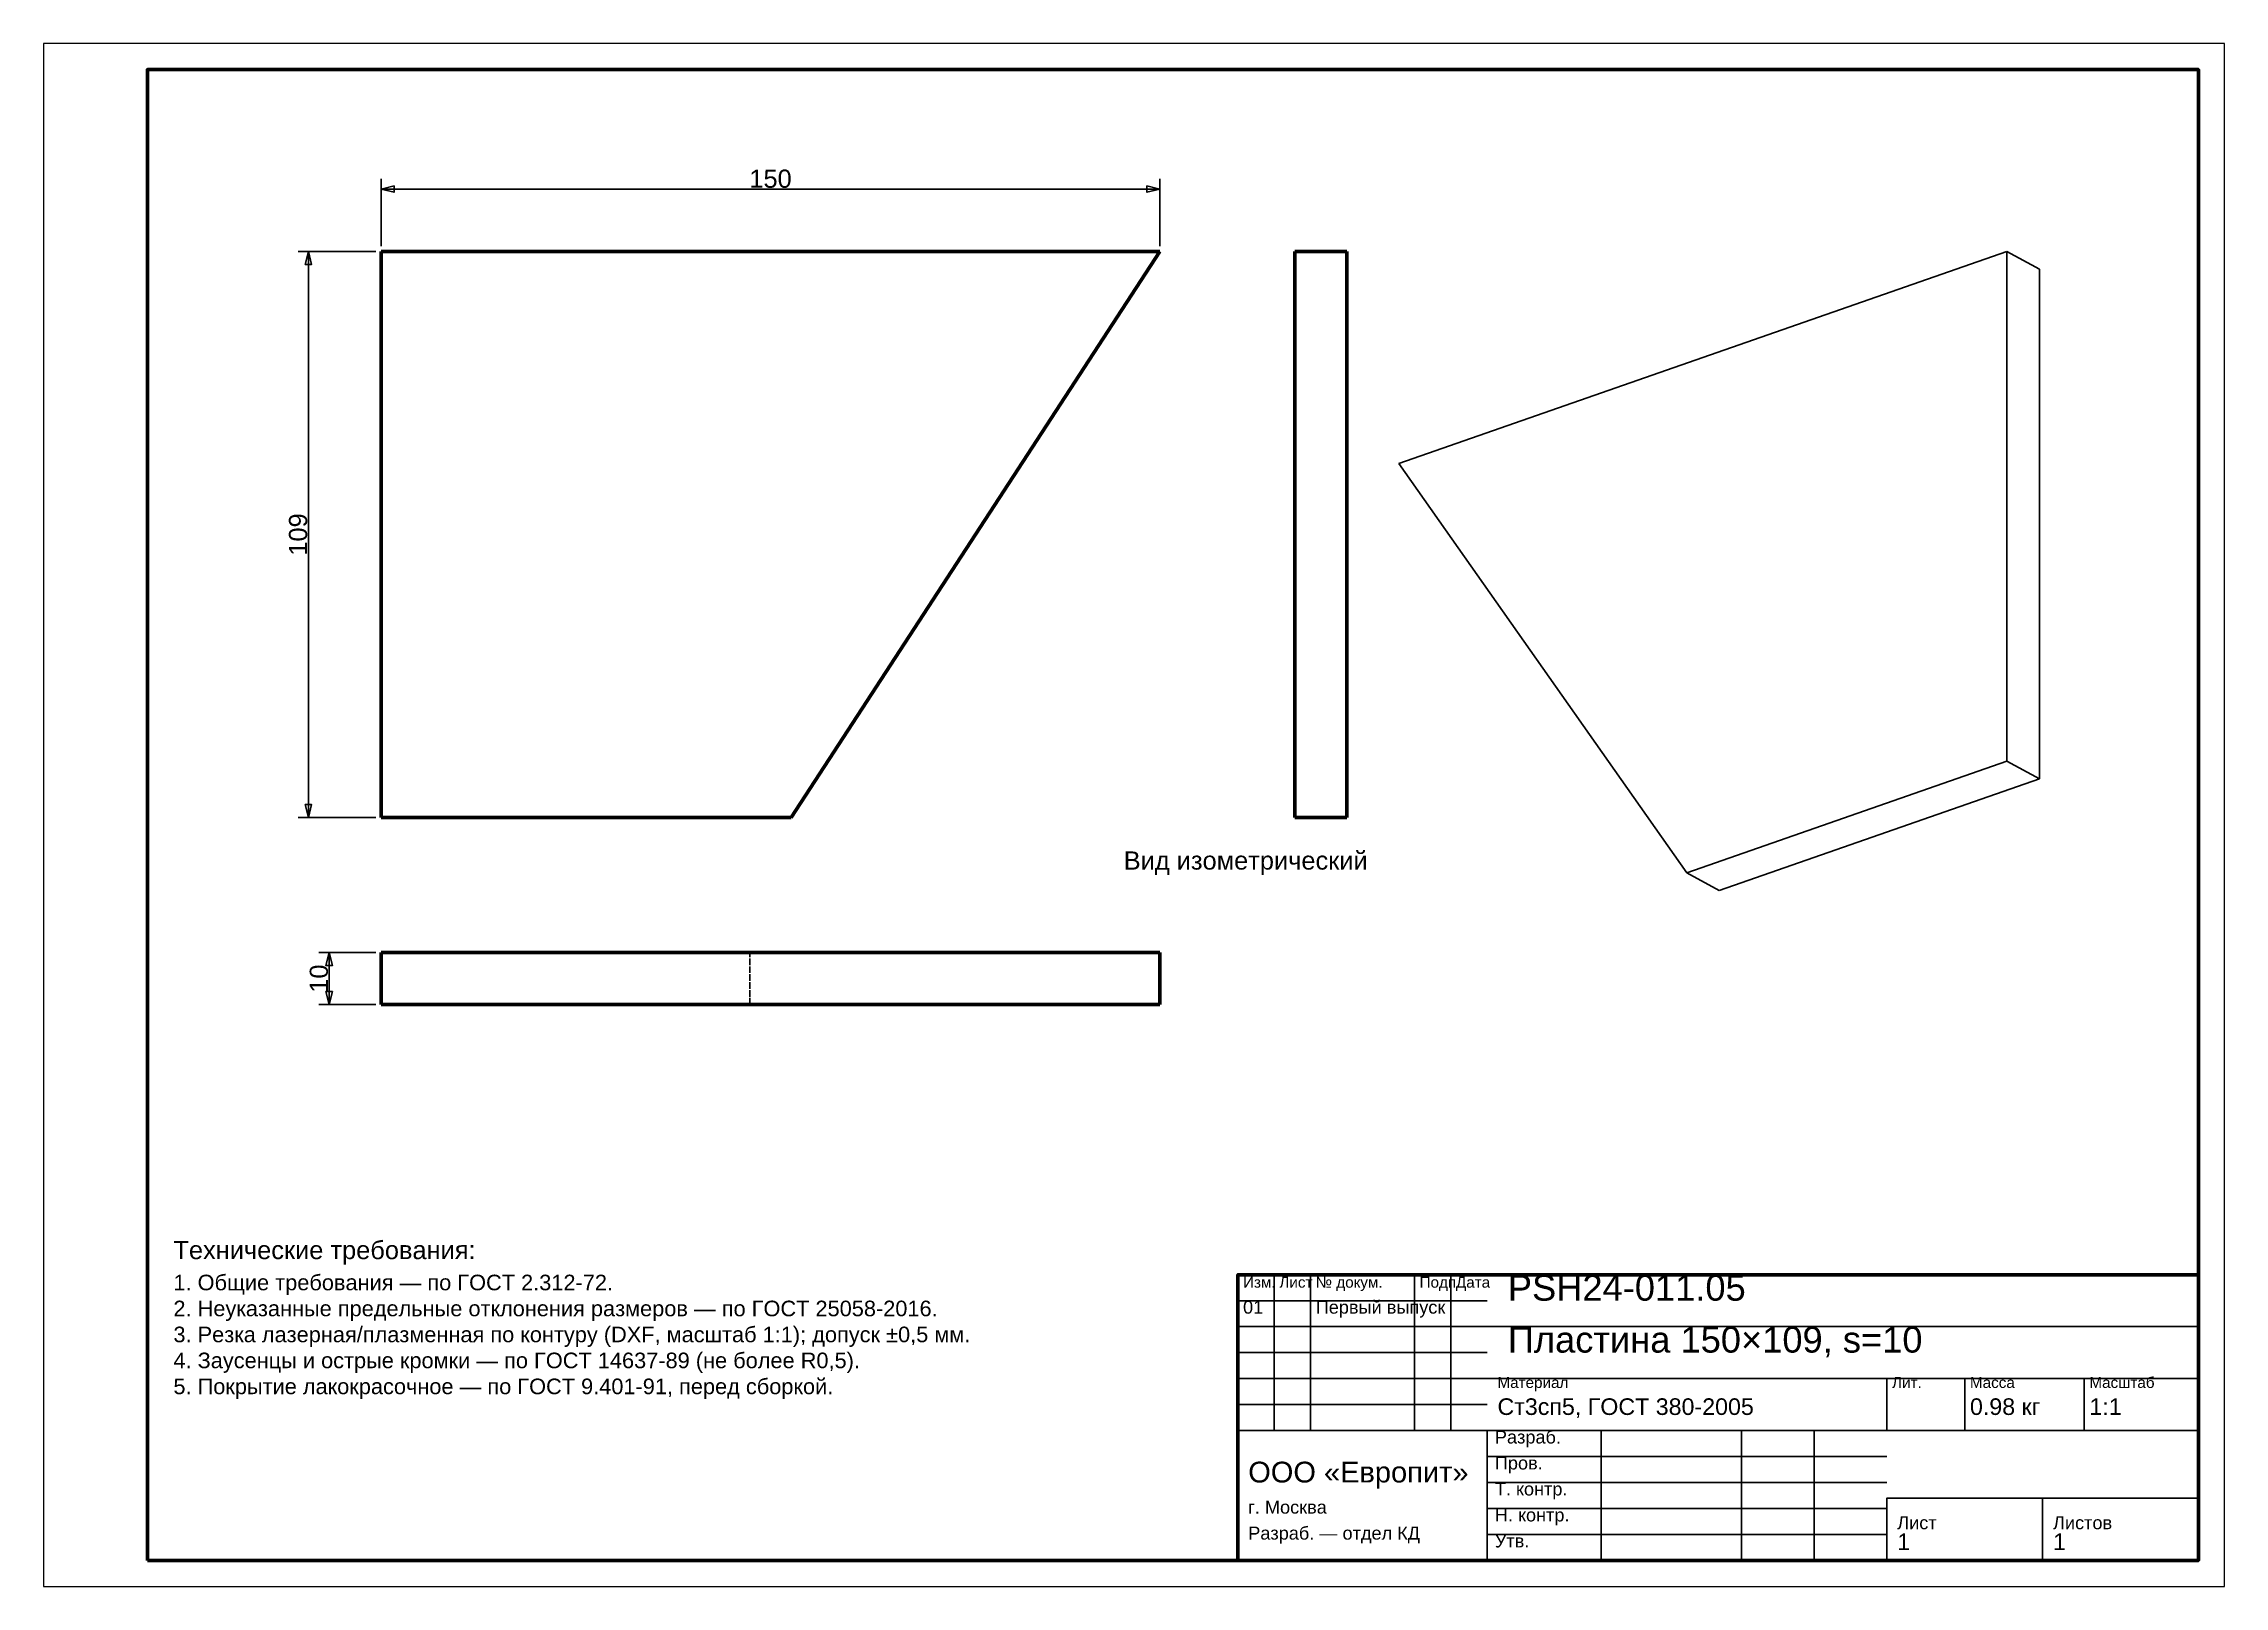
# Model space of a CAD drawing. Header units: millimetres. Extents: x 0 to 420, y 0 to 297.
import ezdxf
from ezdxf.enums import TextEntityAlignment as Align

# ---------------------------------------------------------------- set-up
doc = ezdxf.new("R2010")
doc.units = ezdxf.units.MM
doc.linetypes.add('DASHED', pattern=[1.524, 1.27, -0.254])
doc.styles.add('GOST', font='Arial')

msp = doc.modelspace()

# ---------------------------------------------------------------- linework, layer by layer
at = {"color": 7, "lineweight": 35}
for p, q in [((65, 258), (65, 271)), ((65, 269), (215, 269)), ((215, 258), (215, 271)), ((64, 257), (49, 257)), ((51, 148), (51, 257)), ((64, 148), (49, 148)), ((64, 122), (53, 122)), ((55, 112), (55, 122)), ((64, 112), (53, 112)), ((237, 30), (237, 60)), ((244, 30), (244, 60)), ((264, 30), (264, 60)), ((271, 30), (271, 60)), ((230, 55), (278, 55)), ((230, 50), (278, 50)), ((278, 50), (415, 50)), ((230, 45), (278, 45)), ((230, 40), (278, 40)), ((278, 40), (415, 40)), ((355, 30), (355, 40)), ((370, 30), (370, 40)), ((393, 30), (393, 40)), ((230, 35), (278, 35)), ((230, 30), (278, 30)), ((278, 30), (415, 30)), ((300, 5), (300, 30)), ((327, 5), (327, 30)), ((341, 5), (341, 30)), ((278, 25), (355, 25)), ((278, 20), (355, 20)), ((355, 17), (415, 17)), ((278, 15), (355, 15)), ((278, 10), (355, 10))]:
    msp.add_line(p, q, dxfattribs=at)
at = {"color": 1, "lineweight": 70}
for p, q in [((215, 257), (65, 257)), ((65, 257), (65, 148)), ((144, 148), (215, 257)), ((241, 148), (241, 257)), ((251, 257), (241, 257)), ((251, 148), (251, 257)), ((65, 148), (144, 148)), ((251, 148), (241, 148)), ((65, 112), (65, 122)), ((65, 122), (215, 122)), ((215, 112), (215, 122)), ((65, 112), (215, 112))]:
    msp.add_line(p, q, dxfattribs=at)
at = {"color": 5, "linetype": 'DASHED', "lineweight": 35}
for p, q in [((215, 257), (65, 257)), ((65, 257), (65, 148)), ((144, 148), (215, 257)), ((251, 257), (241, 257)), ((241, 257), (241, 148)), ((251, 257), (251, 148)), ((65, 148), (144, 148)), ((251, 148), (241, 148)), ((136, 122), (65, 122)), ((215, 122), (136, 122)), ((136, 112), (136, 122)), ((215, 112), (215, 122)), ((136, 112), (65, 112)), ((215, 112), (136, 112))]:
    msp.add_line(p, q, dxfattribs=at)
at = {"color": 1, "lineweight": 35}
for p, q in [((261, 216.17), (378.13, 257)), ((378.13, 257), (384.38, 253.6)), ((378.13, 257), (378.13, 158.89)), ((384.38, 253.6), (384.38, 155.49)), ((316.44, 137.39), (261, 216.17)), ((378.13, 158.89), (316.44, 137.39)), ((384.38, 155.49), (322.69, 133.99)), ((378.13, 158.89), (384.38, 155.49)), ((316.44, 137.39), (322.69, 133.99))]:
    msp.add_line(p, q, dxfattribs=at)
at = {"color": 7, "lineweight": 25}
msp.add_lwpolyline([(0, 0), (420, 0), (420, 297), (0, 297)], close=True, dxfattribs=at)
at = {"color": 7, "lineweight": 70}
for points in [[(20, 5), (415, 5), (415, 292), (20, 292)], [(230, 5), (415, 5), (415, 60), (230, 60)]]:
    msp.add_lwpolyline(points, close=True, dxfattribs=at)
at = {"color": 7, "lineweight": 35}
for points in [[(65, 269), (67.5, 268.38), (67.5, 269.62)], [(215, 269), (212.5, 269.62), (212.5, 268.38)], [(51, 257), (50.38, 254.5), (51.62, 254.5)], [(51, 148), (51.62, 150.5), (50.38, 150.5)], [(55, 122), (54.38, 119.5), (55.62, 119.5)], [(55, 112), (55.62, 114.5), (54.38, 114.5)], [(230, 5), (278, 5), (278, 30), (230, 30)], [(355, 5), (385, 5), (385, 17), (355, 17)], [(385, 5), (415, 5), (415, 17), (385, 17)]]:
    msp.add_lwpolyline(points, close=True, dxfattribs=at)

# ---------------------------------------------------------------- texts
at = {"color": 7, "style": 'GOST'}
msp.add_text('150', height=3.5, dxfattribs=at).set_placement((140, 271), align=Align.MIDDLE)
for s, p in [('109', (49, 202.5)), ('10', (53, 117))]:
    msp.add_text(s, height=3.5, rotation=90, dxfattribs=at).set_placement(p, align=Align.MIDDLE)
at = {"color": 3, "style": 'GOST'}
msp.add_text('Вид изометрический', height=3.5, dxfattribs=at).set_placement((255, 137.99), align=Align.RIGHT)
for s, height, p in [('Технические требования:', 3.5, (25, 63)), ('1. Общие требования — по ГОСТ 2.312-72.', 3, (25, 57)), ('Изм.', 2.1, (231, 57.5)), ('Лист', 2.1, (238, 57.5)), ('№ докум.', 2.1, (245, 57.5)), ('Подп.', 2.1, (265, 57.5)), ('Дата', 2.1, (272, 57.5)), ('PSH24-011.05', 5, (282, 55)), ('2. Неуказанные предельные отклонения размеров — по ГОСТ 25058-2016.', 3, (25, 52)), ('01', 2.5, (231, 52.5)), ('Первый выпуск', 2.5, (245, 52.5)), ('3. Резка лазерная/плазменная по контуру (DXF, масштаб 1:1); допуск ±0,5 мм.', 3, (25, 47)), ('Пластина 150×109, s=10', 5, (282, 45)), ('4. Заусенцы и острые кромки — по ГОСТ 14637-89 (не более R0,5).', 3, (25, 42)), ('5. Покрытие лакокрасочное — по ГОСТ 9.401-91, перед сборкой.', 3, (25, 37)), ('Материал', 2.1, (280, 38.2)), ('Лит.', 2.1, (356, 38.2)), ('Масса', 2.1, (371, 38.2)), ('Масштаб', 2.1, (394, 38.2)), ('Ст3сп5, ГОСТ 380-2005', 3.2, (280, 33)), ('0.98 кг', 3.2, (371, 33)), ('1:1', 3.2, (394, 33)), ('Разраб.', 2.5, (279.5, 27.5)), ('ООО «Европит»', 4, (232, 20)), ('Пров.', 2.5, (279.5, 22.5)), ('Т. контр.', 2.5, (279.5, 17.5)), ('г. Москва', 2.5, (232, 14)), ('Н. контр.', 2.5, (279.5, 12.5)), ('Лист', 2.5, (357, 11)), ('Листов', 2.5, (387, 11)), ('Разраб. — отдел КД', 2.5, (232, 9)), ('Утв.', 2.5, (279.5, 7.5)), ('1', 3.2, (357, 7)), ('1', 3.2, (387, 7))]:
    msp.add_text(s, height=height, dxfattribs=at).set_placement(p)

doc.saveas('drawing.dxf')
